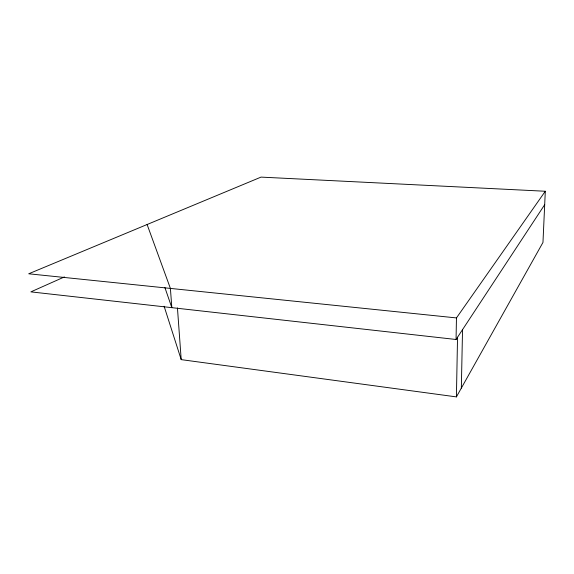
<?xml version="1.0" encoding="UTF-8"?>
<svg xmlns="http://www.w3.org/2000/svg" width="574" height="574" viewBox="0 0 574 574"><rect width="100%" height="100%" fill="white"/><g stroke="black" fill="none" stroke-linecap="round" stroke-linejoin="round"><path stroke-width="0.86" d="M64.403 276.933L30.867 291.872L456.057 339.492L456.459 317.924L545.3 191.25L261.019 177.108L28.7 273.791L456.459 317.924M164.114 306.251L181.205 359.633L456.409 396.892L457.535 337.254M461.338 388.089L462.536 329.648M545.3 191.25L542.968 242.436L456.409 396.892M456.057 339.492L544.69 204.674M147.109 224.513L170.399 288.406L171.834 307.664L164.867 287.481M177.445 307.929L181.205 359.633"/></g></svg>
